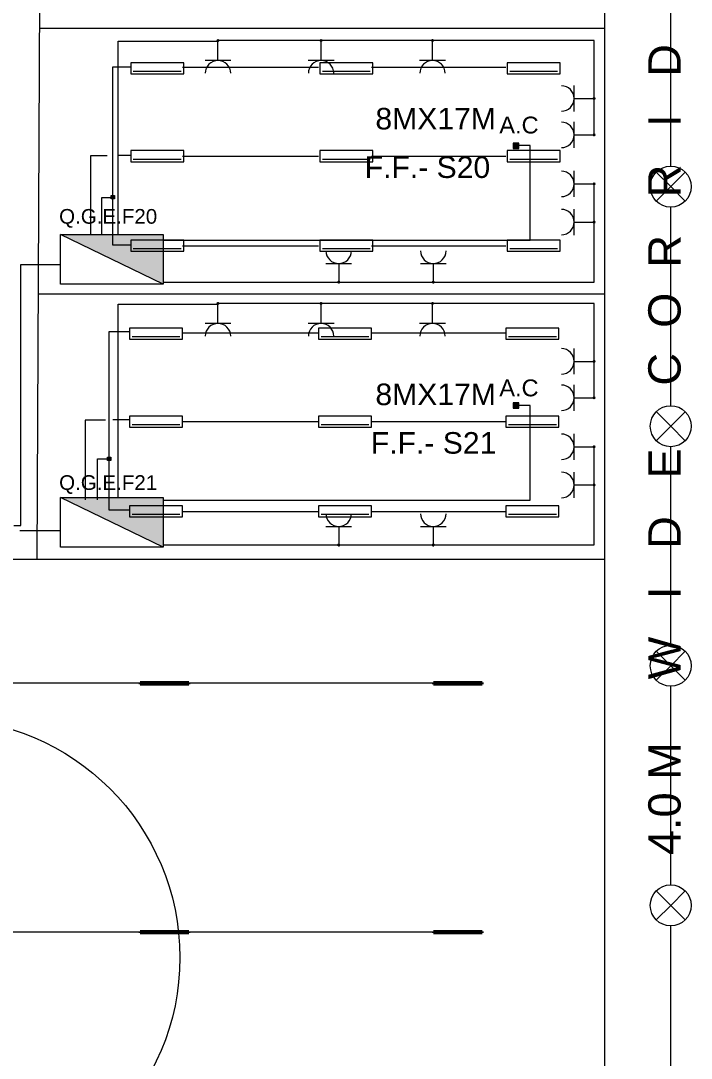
# Model space of a CAD drawing. Extents: x -17539 to 1421, y -3169 to 802964.
# Drawn here: x 346.32 to 366.54, y 281.14 to 312.41 of the extents above; entities that cross this region are included whole.
import ezdxf
from ezdxf.enums import TextEntityAlignment as Align

# ---------------------------------------------------------------- set-up
doc = ezdxf.new("R2010")
doc.units = 0
doc.header["$LTSCALE"] = 25
doc.header["$MEASUREMENT"] = 0
doc.layers.get('0').update_dxf_attribs({"lineweight": 9})
for name, color, linetype, lineweight in [('Iluminação', 10, 'Continuous', 9), ('Quadros', 50, 'Continuous', 9), ('www.cadblocksfree.com', 7, 'Continuous', 9)]:
    doc.layers.add(name, color=color, linetype=linetype, lineweight=lineweight)
doc.layers.add('Tomadas', color=3, linetype='Continuous', lineweight=9, true_color=0x00f500)
doc.styles.add('ROMANS', font='arial.ttf')
doc.styles.get("Standard").update_dxf_attribs({"font": 'arial.ttf'})

# ---------------------------------------------------------------- blocks, each defined once
blk = doc.blocks.new('quadro eletrico')
h = blk.add_hatch(color=256)
h.dxf.hatch_style = 1
h.paths.add_polyline_path([(1.839, -0.788), (-1.457, 0.809), (-1.457, -0.788)])
blk.add_line((-1.457, 0.809), (1.839, -0.788))
blk.add_lwpolyline([(-1.457, 0.809), (1.839, 0.809), (1.839, -0.788), (-1.457, -0.788)], close=True)
blk = doc.blocks.new('Quadro')
at = {"xscale": 0.6593095434044552, "yscale": 0.6593095434044552, "zscale": 0.6593095434044552}
blk.add_blockref('quadro eletrico', (-0.091, 0.017), dxfattribs=at)
blk = doc.blocks.new('Quadro1')
at = {"layer": 'Quadros', "xscale": 1.422900023054062, "yscale": 1.422900023054062, "zscale": 1.422900023054062, "rotation": 180}
blk.add_blockref('Quadro', (0.055, 0.01), dxfattribs=at)
blk = doc.blocks.new('Tomada')
for p, q in [((0, 0.632), (0, 0)), ((0, 0), (-0.975, 0)), ((0, 0), (0, -0.632))]:
    blk.add_line(p, q)
blk.add_arc((0.622, 0), 0.622, 90, 270)
blk = doc.blocks.new('Iluminárias 1')
at = {"layer": 'Iluminação'}
blk.add_line((0.079, 0.079), (1.521, 0.079), dxfattribs=at)
blk.add_lwpolyline([(0, 0), (1.6, 0), (1.6, 0.332), (0, 0.332)], close=True, dxfattribs=at)
blk = doc.blocks.new('Ponto de Luz')
for q in [(-0.437, 0.437), (0.438, 0.436), (-0.438, -0.436), (0.437, -0.437)]:
    blk.add_line((0, 0), q)
blk.add_circle((0, 0), 0.618)
blk = doc.blocks.new('Luminária 4')
at = {"layer": 'Iluminação', "lineweight": 40}
for p, q in [((0.733, 0.043), (-0.734, 0.043)), ((-0.734, 0.043), (-0.734, 0)), ((-0.734, 0), (0.733, 0)), ((0.733, 0), (0.733, 0.043))]:
    blk.add_line(p, q, dxfattribs=at)
at = {"layer": 'Iluminação', "lineweight": 30}
blk.add_line((-0.667, 0.008), (0.679, 0.008), dxfattribs=at)
blk = doc.blocks.new('Caixa de Derivação')
at = {"layer": 'Iluminação'}
h = blk.add_hatch(color=256, dxfattribs=at)
h.dxf.hatch_style = 1
h.paths.add_polyline_path([(0.052, 0.051), (-0.048, 0.051), (-0.048, -0.049), (0.052, -0.049)])
blk.add_lwpolyline([(-0.048, 0.051), (0.052, 0.051), (0.052, -0.049), (-0.048, -0.049)], close=True, dxfattribs=at)

msp = doc.modelspace()

# ---------------------------------------------------------------- hatches: boundary and pattern name
at = {"layer": 'Tomadas'}
h = msp.add_hatch(color=256, dxfattribs=at)
h.dxf.hatch_style = 1
h.paths.add_polyline_path([(352.316, 311.81, 1), (352.223, 311.81, 1)])
h = msp.add_hatch(color=256, dxfattribs=at)
h.dxf.hatch_style = 1
h.paths.add_polyline_path([(355.425, 311.81, 1), (355.332, 311.81, 1)])
h = msp.add_hatch(color=256, dxfattribs=at)
h.dxf.hatch_style = 1
h.paths.add_polyline_path([(358.785, 311.81, 1), (358.691, 311.81, 1)])
h = msp.add_hatch(color=256, dxfattribs=at)
h.dxf.hatch_style = 1
h.paths.add_polyline_path([(363.656, 310.064, 1), (363.563, 310.064, 1)])
h = msp.add_hatch(color=256, dxfattribs=at)
h.dxf.hatch_style = 1
h.paths.add_polyline_path([(363.656, 308.967, 1), (363.563, 308.967, 1)])
h = msp.add_hatch(color=256, dxfattribs=at)
h.dxf.hatch_style = 1
h.paths.add_polyline_path([(361.168, 308.717), (361.168, 308.56), (361.342, 308.56), (361.342, 308.717)])
h = msp.add_hatch(color=256, dxfattribs=at)
h.dxf.hatch_style = 1
h.paths.add_polyline_path([(361.168, 308.717), (361.168, 308.56), (361.342, 308.56), (361.342, 308.717)])
h = msp.add_hatch(color=256, dxfattribs=at)
h.dxf.hatch_style = 1
h.paths.add_polyline_path([(363.656, 307.49, 1), (363.563, 307.49, 1)])
h = msp.add_hatch(color=256, dxfattribs=at)
h.dxf.hatch_style = 1
h.paths.add_polyline_path([(363.656, 306.34, 1), (363.563, 306.34, 1)])
h = msp.add_hatch(color=256, dxfattribs=at)
h.dxf.hatch_style = 1
h.paths.add_polyline_path([(355.956, 304.532, 1), (355.863, 304.532, 1)])
h = msp.add_hatch(color=256, dxfattribs=at)
h.dxf.hatch_style = 1
h.paths.add_polyline_path([(358.808, 304.532, 1), (358.715, 304.532, 1)])
h = msp.add_hatch(color=256, dxfattribs=at)
h.dxf.hatch_style = 1
h.paths.add_polyline_path([(352.316, 303.888, 1), (352.223, 303.888, 1)])
h = msp.add_hatch(color=256, dxfattribs=at)
h.dxf.hatch_style = 1
h.paths.add_polyline_path([(355.424, 303.888, 1), (355.331, 303.888, 1)])
h = msp.add_hatch(color=256, dxfattribs=at)
h.dxf.hatch_style = 1
h.paths.add_polyline_path([(358.784, 303.888, 1), (358.691, 303.888, 1)])
h = msp.add_hatch(color=256, dxfattribs=at)
h.dxf.hatch_style = 1
h.paths.add_polyline_path([(363.655, 302.142, 1), (363.562, 302.142, 1)])
h = msp.add_hatch(color=256, dxfattribs=at)
h.dxf.hatch_style = 1
h.paths.add_polyline_path([(363.655, 301.045, 1), (363.562, 301.045, 1)])
h = msp.add_hatch(color=256, dxfattribs=at)
h.dxf.hatch_style = 1
h.paths.add_polyline_path([(361.168, 300.888), (361.168, 300.732), (361.342, 300.732), (361.342, 300.888)])
h = msp.add_hatch(color=256, dxfattribs=at)
h.dxf.hatch_style = 1
h.paths.add_polyline_path([(361.168, 300.888), (361.168, 300.732), (361.342, 300.732), (361.342, 300.888)])
h = msp.add_hatch(color=256, dxfattribs=at)
h.dxf.hatch_style = 1
h.paths.add_polyline_path([(363.655, 299.568, 1), (363.562, 299.568, 1)])
h = msp.add_hatch(color=256, dxfattribs=at)
h.dxf.hatch_style = 1
h.paths.add_polyline_path([(363.655, 298.418, 1), (363.562, 298.418, 1)])
h = msp.add_hatch(color=256, dxfattribs=at)
h.dxf.hatch_style = 1
h.paths.add_polyline_path([(355.955, 296.61, 1), (355.862, 296.61, 1)])
h = msp.add_hatch(color=256, dxfattribs=at)
h.dxf.hatch_style = 1
h.paths.add_polyline_path([(358.808, 296.61, 1), (358.714, 296.61, 1)])

# ---------------------------------------------------------------- linework, layer by layer
at = {"layer": 'Iluminação'}
for p, q in [((365.921, 308.027), (365.921, 314.011)), ((349.1, 305.645), (349.1, 311.018)), ((349.1, 311.018), (349.638, 311.018)), ((355.3, 310.993), (351.2, 310.993)), ((360.95, 310.993), (356.9, 310.993)), ((348.933, 308.333), (348.429, 308.333)), ((348.429, 308.333), (348.429, 305.968)), ((349.638, 308.348), (349.242, 308.348)), ((355.3, 308.319), (351.2, 308.319)), ((360.95, 308.319), (356.9, 308.319)), ((348.766, 305.968), (348.766, 307.085)), ((348.766, 307.085), (349.1, 307.085)), ((365.921, 300.807), (365.921, 306.791)), ((349.638, 305.645), (349.1, 305.645)), ((351.2, 305.622), (355.3, 305.622)), ((356.9, 305.622), (360.95, 305.622)), ((348.984, 297.66), (348.984, 303.044)), ((348.984, 303.044), (349.6, 303.044)), ((355.3, 302.993), (351.2, 302.993)), ((360.95, 302.993), (356.9, 302.993)), ((348.874, 300.371), (348.263, 300.371)), ((348.263, 300.371), (348.263, 297.968)), ((349.6, 300.379), (349.096, 300.379)), ((355.3, 300.319), (351.2, 300.319)), ((360.95, 300.319), (356.9, 300.319)), ((365.921, 293.587), (365.921, 299.571)), ((348.639, 297.968), (348.639, 299.201)), ((348.639, 299.201), (348.984, 299.201)), ((349.6, 297.66), (348.984, 297.66)), ((351.2, 297.622), (355.3, 297.622)), ((356.9, 297.622), (360.95, 297.622)), ((349.927, 292.441), (342.554, 292.441)), ((358.767, 292.441), (351.394, 292.441)), ((365.921, 286.367), (365.921, 292.351)), ((349.927, 284.941), (342.554, 284.941)), ((358.767, 284.941), (351.394, 284.941)), ((365.921, 279.147), (365.921, 285.131))]:
    msp.add_line(p, q, dxfattribs=at)
at = {"layer": 'Quadros'}
for p, q in [((346.329, 297.201), (346.329, 305.063)), ((346.329, 305.063), (347.521, 305.063)), ((346.111, 297.201), (346.329, 297.201)), ((346.292, 297.049), (347.521, 297.049))]:
    msp.add_line(p, q, dxfattribs=at)
at = {"layer": 'Tomadas'}
for p, q in [((349.259, 305.969), (349.259, 311.787)), ((349.259, 311.787), (352.265, 311.787)), ((363.609, 311.81), (352.27, 311.81)), ((363.609, 308.969), (363.609, 311.81)), ((361.685, 308.645), (361.269, 308.645)), ((361.685, 305.791), (361.685, 308.645)), ((363.609, 304.532), (363.609, 307.469)), ((350.605, 305.791), (361.685, 305.791)), ((350.605, 304.532), (363.609, 304.532)), ((349.258, 298.047), (349.258, 303.865)), ((349.258, 303.865), (352.265, 303.865)), ((363.609, 303.888), (352.269, 303.888)), ((363.609, 301.047), (363.609, 303.888)), ((361.685, 300.816), (361.269, 300.816)), ((361.685, 297.962), (361.685, 300.816)), ((363.609, 296.61), (363.609, 299.547)), ((350.605, 297.962), (361.685, 297.962)), ((350.604, 296.61), (363.609, 296.61))]:
    msp.add_line(p, q, dxfattribs=at)
for points in [[(361.342, 308.717), (361.168, 308.717), (361.168, 308.56), (361.342, 308.56)], [(361.342, 308.717), (361.168, 308.717), (361.168, 308.56), (361.342, 308.56)], [(361.342, 300.888), (361.168, 300.888), (361.168, 300.732), (361.342, 300.732)], [(361.342, 300.888), (361.168, 300.888), (361.168, 300.732), (361.342, 300.732)]]:
    msp.add_lwpolyline(points, close=True, dxfattribs=at)
at = {"layer": 'www.cadblocksfree.com'}
for p, q in [((347.108, 363.677), (346.809, 296.169)), ((363.921, 363.634), (363.921, 266.169)), ((363.921, 312.169), (346.883, 312.169)), ((363.921, 304.169), (346.846, 304.169)), ((346.809, 296.169), (319.721, 296.169)), ((363.921, 296.169), (346.808, 296.169))]:
    msp.add_line(p, q, dxfattribs=at)
msp.add_circle((343.921, 284.175), 7.2, dxfattribs=at)

# ---------------------------------------------------------------- block references
at = {"layer": 'Iluminação'}
for name, p in [('Iluminárias 1', (349.638, 310.81)), ('Iluminárias 1', (355.338, 310.81)), ('Iluminárias 1', (360.988, 310.81)), ('Iluminárias 1', (349.638, 308.16)), ('Iluminárias 1', (355.338, 308.16)), ('Iluminárias 1', (360.988, 308.16)), ('Caixa de Derivação', (349.1, 307.085)), ('Iluminárias 1', (349.638, 305.46)), ('Iluminárias 1', (355.338, 305.46)), ('Iluminárias 1', (360.988, 305.46)), ('Iluminárias 1', (349.6, 302.81)), ('Iluminárias 1', (355.3, 302.81)), ('Iluminárias 1', (360.95, 302.81)), ('Iluminárias 1', (349.6, 300.16)), ('Iluminárias 1', (355.3, 300.16)), ('Iluminárias 1', (360.95, 300.16)), ('Caixa de Derivação', (348.984, 299.201)), ('Iluminárias 1', (349.6, 297.46)), ('Iluminárias 1', (355.3, 297.46)), ('Iluminárias 1', (360.95, 297.46)), ('Luminária 4', (350.661, 292.419)), ('Luminária 4', (359.501, 292.419)), ('Luminária 4', (350.661, 284.919)), ('Luminária 4', (359.501, 284.919))]:
    msp.add_blockref(name, p, dxfattribs=at)
at = {"layer": 'Iluminação', "rotation": 89.99999999999999}
for p in [(365.921, 307.409), (365.921, 300.189), (365.921, 292.969), (365.921, 285.749)]:
    msp.add_blockref('Ponto de Luz', p, dxfattribs=at)
at = {"layer": 'Quadros', "xscale": 1.422900023054062, "yscale": 1.422900023054062, "zscale": 1.422900023054062, "rotation": 180}
msp.add_blockref('Quadro', (349.117, 305.252), dxfattribs=at)
at = {"layer": 'Quadros'}
msp.add_blockref('Quadro1', (349.062, 297.316), dxfattribs=at)
at = {"layer": 'Tomadas', "xscale": 0.6170314054757464, "yscale": 0.6170314054757464, "zscale": 0.6170314054757464}
for p, rotation in [((352.27, 311.208), 269.9999999999999), ((355.378, 311.208), 269.9999999999999), ((358.738, 311.208), 269.9999999999999), ((363.008, 310.064), 180), ((363.008, 308.967), 180), ((363.008, 307.49), 180), ((363.008, 306.34), 180), ((355.909, 305.09), 90), ((358.761, 305.09), 90), ((352.269, 303.286), 269.9999999999999), ((355.378, 303.286), 269.9999999999999), ((358.737, 303.286), 269.9999999999999), ((363.007, 302.142), 180), ((363.007, 301.045), 180), ((363.007, 299.568), 180), ((363.007, 298.418), 180), ((355.909, 297.168), 90), ((358.761, 297.168), 90)]:
    msp.add_blockref('Tomada', p, dxfattribs=dict(at, rotation=rotation))

# ---------------------------------------------------------------- texts
at = {"layer": 'Quadros', "char_height": 0.4429, "width": 3.46617, "attachment_point": 1}
for s, insert in [('Q.G.E.F20', (347.48, 306.733)), ('Q.G.E.F21', (347.48, 298.711))]:
    msp.add_mtext(s, dxfattribs=dict(at, insert=insert))
at = {"layer": 'Tomadas', "char_height": 0.5082, "width": 1.05584, "attachment_point": 1}
for insert in [(360.752, 309.518), (360.752, 301.597)]:
    msp.add_mtext('A.C', dxfattribs=dict(at, insert=insert))
at = {"layer": 'www.cadblocksfree.com', "style": 'ROMANS'}
msp.add_text('4.0 M     W   I   D   E     C  O  R   R   I   D    O     R', height=0.975, rotation=90, dxfattribs=at).set_placement((365.243, 287.261), align=Align.TOP_LEFT)
for s, p in [('8MX17M', (357.016, 309.781)), ('F.F.- S20', (356.693, 308.319)), ('8MX17M', (357.016, 301.473)), ('F.F.- S21', (356.879, 300.01))]:
    msp.add_text(s, height=0.65, dxfattribs=at).set_placement(p, align=Align.TOP_LEFT)

doc.saveas('drawing.dxf')
